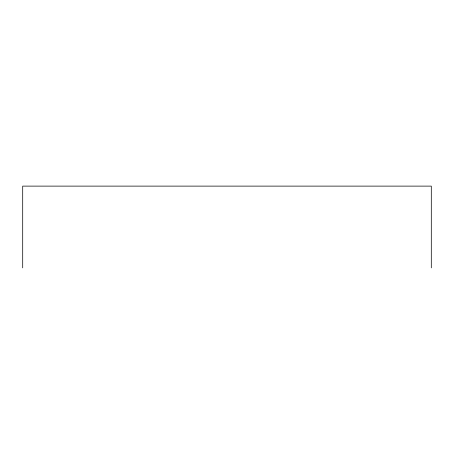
<?xml version="1.0" encoding="UTF-8"?>
<svg xmlns="http://www.w3.org/2000/svg" width="454" height="454" viewBox="0 0 454 454"><rect width="100%" height="100%" fill="white"/><g stroke="black" fill="none" stroke-linecap="round" stroke-linejoin="round"><path stroke-width="0.68" d="M431.3 267.883L431.3 186.117L22.7 186.117L22.7 267.883"/></g></svg>
